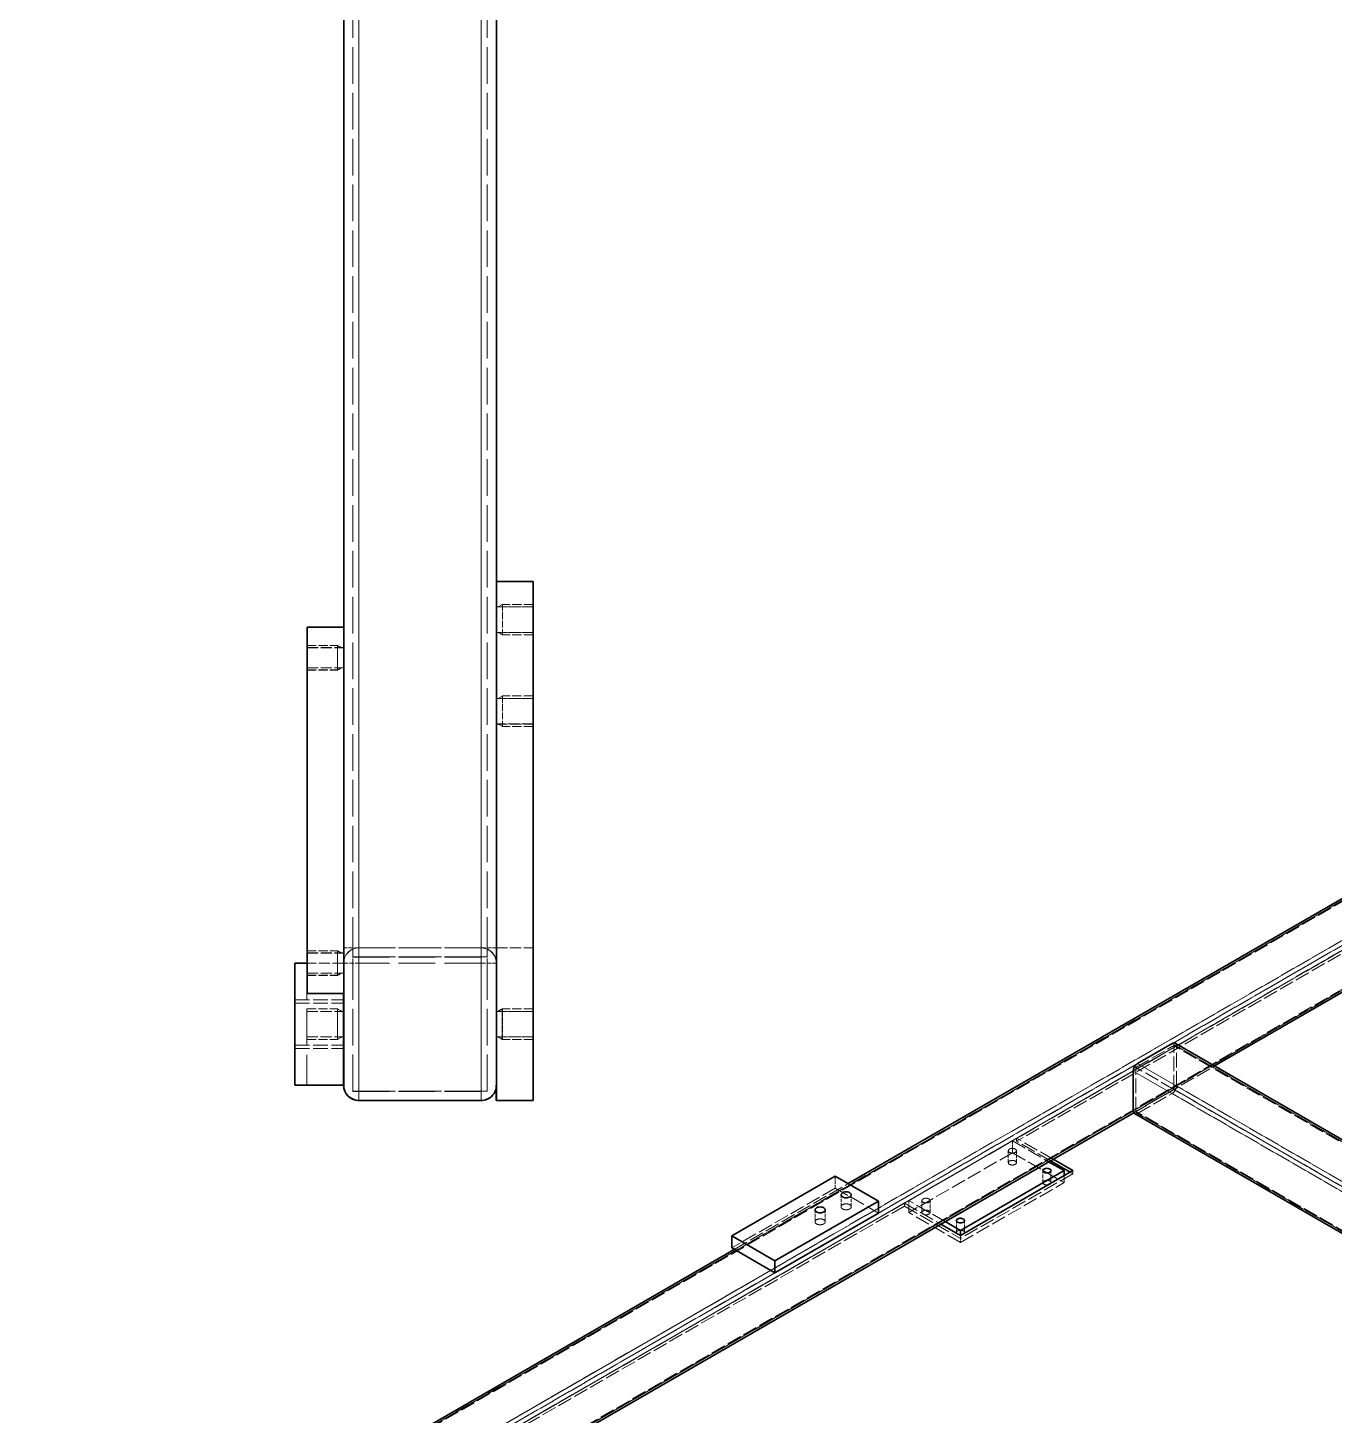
# Model space of a CAD drawing. Header units: millimetres. Extents: x -73083 to 81340, y -6859 to 6812.
# Drawn here: x -19308.2 to -18880.4, y -5326.3 to -4871.8 of the extents above; entities that cross this region are included whole.
import ezdxf

# ---------------------------------------------------------------- set-up
doc = ezdxf.new("R2010")
doc.units = ezdxf.units.MM
doc.linetypes.add('AM_ISO02W050', pattern=[7.5, 6, -1.5])
doc.linetypes.add('DASHED', pattern=[15, 12, -3])
doc.layers.add('AM_HID', color=1, linetype='AM_ISO02W050', lineweight=25)
doc.layers.add('AM_VIS', color=7, linetype='Continuous', lineweight=50)
doc.layers.add('word_dim', color=253, linetype='Continuous')

# ---------------------------------------------------------------- blocks, each defined once
blk = doc.blocks.new('A$C7E87390C')
at = {"color": 7, "linetype": 'DASHED', "lineweight": 13}
for p, q in [((-457.9, -1753.1), (1281.6, -748.8)), ((-453.7, -1751.5), (1281.6, -749.7)), ((-457.9, -1785.8), (1281.6, -781.5)), ((-453.7, -1787.4), (1281.6, -785.6)), ((-450.9, -1789.9), (1281.6, -789.7)), ((-391.5, -1751.5), (1281.6, -785.6)), ((-394.3, -1789.9), (1281.6, -822.3)), ((-391.5, -1787.4), (1281.6, -821.5)), ((655.7, -1150.9), (351.7, -1326.5)), ((655.7, -1153.4), (351.7, -1328.9)), ((449.3, -1268.5), (480.4, -1250.6)), ((1381.9, -1771.1), (480.4, -1250.6)), ((480.4, -1286.5), (480.4, -1250.6)), ((1384.1, -1771.5), (482.5, -1251)), ((482.5, -1283.6), (482.5, -1251)), ((447.2, -1304), (512.3, -1266.5)), ((447.5, -1305.6), (513.7, -1267.3)), ((1350.8, -1789), (449.3, -1268.5)), ((449.3, -1304.5), (449.3, -1268.5)), ((1384.1, -1804.2), (482.5, -1283.6)), ((480.4, -1286.5), (449.3, -1304.5)), ((450.7, -1306.1), (479, -1289.8)), ((1380.5, -1810.3), (479, -1289.8)), ((1381.9, -1807), (480.4, -1286.5)), ((1350.8, -1825), (449.3, -1304.5)), ((1352.3, -1826.6), (450.7, -1306.1)), ((348.2, -1328.5), (263.3, -1377.5)), ((348.2, -1328.5), (377.9, -1345.7)), ((381.5, -1343.7), (351.7, -1326.5)), ((379.3, -1344.9), (351.7, -1328.9)), ((348.2, -1338.3), (263.3, -1387.3)), ((348.2, -1338.3), (390.6, -1362.8)), ((397.7, -1355.5), (305.7, -1408.6)), ((305.7, -1411.8), (390.6, -1362.8)), ((203.2, -1367.3), (118.4, -1416.3)), ((120.4, -1417.5), (213.8, -1363.6)), ((121.9, -1418.3), (215.3, -1364.5)), ((203.2, -1367.3), (238.6, -1387.7)), ((259.8, -1379.6), (-362.5, -1738.8)), ((259.8, -1382), (-362.5, -1741.3)), ((150.2, -1434.7), (238.6, -1383.6)), ((259.8, -1379.6), (289.5, -1396.7)), ((259.8, -1382), (305.7, -1408.6)), ((293.1, -1394.7), (263.3, -1377.5)), ((305.7, -1411.8), (263.3, -1387.3))]:
    blk.add_line(p, q, dxfattribs=at)
at = {"color": 7, "lineweight": 13}
for p, q in [((484, -1250.1), (1051.7, -922.3)), ((512.3, -1266.5), (1051.7, -955)), ((215.3, -1364.5), (645.2, -1116.2)), ((238.6, -1383.6), (673.5, -1132.6)), ((1380.5, -1769.4), (479, -1248.9)), ((-156, -1619.6), (481.8, -1251.4)), ((905.3, -1535.9), (447.2, -1271.4)), ((1352.3, -1785.8), (450.7, -1265.3)), ((-127.7, -1635.9), (447.2, -1304)), ((877, -1552.2), (447.2, -1304)), ((-357.5, -1695.1), (121.9, -1418.3)), ((-334.2, -1714.3), (150.2, -1434.7))]:
    blk.add_line(p, q, dxfattribs=at)
at = {"color": 7, "lineweight": 35}
for p, q in [((513.7, -1267.3), (1052.1, -956.5)), ((213.8, -1363.6), (643.7, -1115.4)), ((450.7, -1265.3), (479, -1248.9)), ((1348.7, -1749.4), (481.5, -1248.7)), ((447.2, -1304), (447.2, -1271.4)), ((-126.2, -1636.8), (447.5, -1305.6)), ((875.6, -1553.1), (448.2, -1306.3)), ((203.2, -1357.5), (118.4, -1406.5)), ((203.2, -1357.5), (238.6, -1377.9)), ((397.7, -1353), (305.7, -1406.1)), ((305.7, -1402), (390.6, -1353)), ((153.7, -1426.9), (238.6, -1377.9)), ((153.7, -1436.7), (238.6, -1387.7)), ((153.7, -1426.9), (118.4, -1406.5)), ((-359, -1694.3), (120.4, -1417.5)), ((153.7, -1436.7), (118.4, -1416.3))]:
    blk.add_line(p, q, dxfattribs=at)
at = {"color": 7, "linetype": 'DASHED', "lineweight": 13, "ltscale": 0.062688}
blk.add_line((481.8, -1251.4), (484, -1250.1), dxfattribs=at)
at = {"color": 7, "linetype": 'DASHED', "lineweight": 13, "ltscale": 0.244949}
for p, q in [((348.2, -1338.3), (348.2, -1328.5)), ((344.8, -1346.5), (344.8, -1336.7)), ((351.5, -1346.5), (351.5, -1336.7)), ((203.2, -1357.5), (203.2, -1367.3)), ((379.8, -1362.8), (379.8, -1353)), ((207.9, -1382.6), (207.9, -1372.8)), ((195, -1394.9), (195, -1385.1)), ((263.3, -1387.3), (263.3, -1377.5)), ((274.1, -1387.3), (274.1, -1377.5)), ((280.8, -1387.3), (280.8, -1377.5)), ((302.4, -1403.7), (302.4, -1393.9))]:
    blk.add_line(p, q, dxfattribs=at)
at = {"color": 7, "linetype": 'DASHED', "lineweight": 13, "ltscale": 0.061237}
for p, q in [((351.7, -1328.9), (351.7, -1326.5)), ((397.7, -1355.5), (395.5, -1354.3)), ((397.7, -1355.5), (397.7, -1353))]:
    blk.add_line(p, q, dxfattribs=at)
at = {"color": 7, "lineweight": 35, "ltscale": 0.365966}
blk.add_line((377.9, -1345.7), (390.6, -1353), dxfattribs=at)
at = {"color": 7, "lineweight": 35, "ltscale": 0.467692}
for p, q in [((395.5, -1354.3), (379.3, -1344.9)), ((397.7, -1353), (381.5, -1343.7))]:
    blk.add_line(p, q, dxfattribs=at)
at = {"color": 7, "linetype": 'DASHED', "lineweight": 13, "ltscale": 0.244951}
for p, q in [((373.1, -1362.8), (373.1, -1353)), ((309.1, -1403.7), (309.1, -1393.9))]:
    blk.add_line(p, q, dxfattribs=at)
at = {"color": 7, "lineweight": 35, "ltscale": 0.101726}
blk.add_line((390.6, -1357.1), (390.6, -1353), dxfattribs=at)
at = {"color": 7, "linetype": 'DASHED', "lineweight": 13, "ltscale": 0.143225}
for p, q in [((390.6, -1362.8), (390.6, -1357.1)), ((305.7, -1411.8), (305.7, -1406.1))]:
    blk.add_line(p, q, dxfattribs=at)
at = {"color": 7, "linetype": 'DASHED', "lineweight": 13, "ltscale": 0.244948}
for p, q in [((216.3, -1382.6), (216.3, -1372.8)), ((186.7, -1394.9), (186.7, -1385.1))]:
    blk.add_line(p, q, dxfattribs=at)
at = {"color": 7, "lineweight": 35, "ltscale": 0.244949}
for p, q in [((238.6, -1377.9), (238.6, -1387.7)), ((118.4, -1406.5), (118.4, -1416.3)), ((153.7, -1426.9), (153.7, -1436.7))]:
    blk.add_line(p, q, dxfattribs=at)
at = {"color": 7, "linetype": 'DASHED', "lineweight": 13, "ltscale": 0.061238}
for p, q in [((259.8, -1382), (259.8, -1379.6)), ((305.7, -1408.6), (305.7, -1406.1))]:
    blk.add_line(p, q, dxfattribs=at)
at = {"color": 7, "lineweight": 35, "ltscale": 0.467691}
blk.add_line((289.5, -1396.7), (305.7, -1406.1), dxfattribs=at)
at = {"color": 7, "lineweight": 35, "ltscale": 0.365967}
blk.add_line((305.7, -1402), (293.1, -1394.7), dxfattribs=at)
at = {"color": 7, "lineweight": 35, "ltscale": 0.101724}
blk.add_line((305.7, -1406.1), (305.7, -1402), dxfattribs=at)
at = {"color": 7, "lineweight": 35}
for centre, major_axis, ratio, start_param, end_param in [((479, -1253), (2.5, 4.33), 0.577355, 6.283184, 7.068582), ((450.7, -1269.3), (2.5, 4.33), 0.577355, 0.785396, 2.356193), ((450.7, -1302), (-2.5, -4.33), 0.577355, 5.497785, 6.283184), ((376.5, -1353), (-3.32, 0), 0.577347, 4.426991, 6.283167), ((376.5, -1353), (-3.32, 0), 0.577347, 3.141574, 4.426991), ((376.5, -1353), (-3.32, 0), 0.577347, 6.283167, 9.42476), ((212.1, -1372.8), (-4.19, 0), 0.577352, 3.141574, 6.283167), ((212.1, -1372.8), (-4.19, 0), 0.577352, 6.283167, 7.568578), ((212.1, -1372.8), (-4.19, 0), 0.577352, 1.285393, 3.141574), ((190.8, -1385.1), (-4.19, 0), 0.577352, 3.141574, 6.283167), ((190.8, -1385.1), (-4.19, 0), 0.577352, 6.283167, 7.568578), ((190.8, -1385.1), (-4.19, 0), 0.577352, 1.285393, 3.141574), ((305.7, -1393.9), (-3.32, 0), 0.577347, 4.426991, 6.283167), ((305.7, -1393.9), (-3.32, 0), 0.577347, 6.283167, 9.42476), ((305.7, -1393.9), (-3.32, 0), 0.577347, 3.141574, 4.426991)]:
    blk.add_ellipse(centre, major_axis=major_axis, ratio=ratio, start_param=start_param, end_param=end_param, dxfattribs=at)
at = {"color": 7, "linetype": 'DASHED', "lineweight": 13}
for centre, major_axis, ratio, start_param, end_param in [((479, -1253), (2.5, 4.33), 0.577355, 5.497785, 6.283184), ((479, -1285.7), (-2.5, -4.33), 0.577355, 0.785396, 2.356193), ((450.7, -1302), (-2.5, -4.33), 0.577355, 6.283184, 7.068582), ((348.2, -1336.7), (-3.32, 0), 0.577347, 4.426991, 6.283167), ((348.2, -1336.7), (-3.32, 0), 0.577347, 6.283167, 9.42476), ((348.2, -1336.7), (-3.32, 0), 0.577347, 3.141574, 4.426991), ((348.2, -1346.5), (-3.32, 0), 0.577347, 4.426991, 6.283167), ((348.2, -1346.5), (-3.32, 0), 0.577347, 6.283167, 9.42476), ((348.2, -1346.5), (-3.32, 0), 0.577347, 3.141574, 4.426991), ((376.5, -1362.8), (-3.32, 0), 0.577347, 4.426991, 6.283167), ((376.5, -1362.8), (-3.32, 0), 0.577347, 6.283167, 9.42476), ((376.5, -1362.8), (-3.32, 0), 0.577347, 3.141574, 4.426991), ((212.1, -1382.6), (-4.19, 0), 0.577352, 3.141574, 6.283167), ((212.1, -1382.6), (-4.19, 0), 0.577352, 6.283167, 7.568578), ((212.1, -1382.6), (-4.19, 0), 0.577352, 1.285393, 3.141574), ((277.5, -1377.5), (-3.32, 0), 0.577347, 4.426991, 6.283167), ((277.5, -1377.5), (-3.32, 0), 0.577347, 6.283167, 9.42476), ((277.5, -1387.3), (-3.32, 0), 0.577347, 4.426991, 6.283167), ((277.5, -1377.5), (-3.32, 0), 0.577347, 3.141574, 4.426991), ((277.5, -1387.3), (-3.32, 0), 0.577347, 3.141574, 4.426991), ((190.8, -1394.9), (-4.19, 0), 0.577352, 3.141574, 6.283167), ((190.8, -1394.9), (-4.19, 0), 0.577352, 6.283167, 7.568578), ((190.8, -1394.9), (-4.19, 0), 0.577352, 1.285393, 3.141574), ((277.5, -1387.3), (-3.32, 0), 0.577347, 6.283167, 9.42476), ((305.7, -1403.7), (-3.32, 0), 0.577347, 4.426991, 6.283167), ((305.7, -1403.7), (-3.32, 0), 0.577347, 6.283167, 9.42476), ((305.7, -1403.7), (-3.32, 0), 0.577347, 3.141574, 4.426991)]:
    blk.add_ellipse(centre, major_axis=major_axis, ratio=ratio, start_param=start_param, end_param=end_param, dxfattribs=at)

msp = doc.modelspace()

# ---------------------------------------------------------------- linework, layer by layer
at = {"layer": 'AM_HID', "linetype": 'DASHED', "lineweight": 13}
for p, q in [((-19199.78205, -5178.18729), (-19199.78205, -2558.18741)), ((-19159.78205, -5178.18729), (-19159.78205, -2558.18741)), ((-19199.78205, -5178.18729), (-19199.7818, -2608.18717)), ((-19199.7801, -5178.18632), (-19199.77985, -2608.18632)), ((-19199.7801, -5178.18656), (-19199.7801, -2608.18644)), ((-19199.7696, -5178.18143), (-19199.7696, -2608.18156)), ((-19199.76886, -5178.18143), (-19199.76886, -2608.18131)), ((-19199.76789, -5178.18046), (-19199.76764, -2608.18058)), ((-19159.78205, -5178.18729), (-19159.7818, -2608.18717)), ((-19159.7801, -5178.18632), (-19159.77985, -2608.18632)), ((-19159.7801, -5178.18656), (-19159.7801, -2608.18644)), ((-19159.7696, -5178.18143), (-19159.7696, -2608.18156)), ((-19159.76886, -5178.18143), (-19159.76886, -2608.18131)), ((-19159.76789, -5178.18046), (-19159.76764, -2608.18058)), ((-19199.78644, -3258.18864), (-19199.78644, -5223.19315)), ((-19199.7674, -5178.18046), (-19199.7674, -3258.16434)), ((-19159.78644, -3258.18864), (-19159.78644, -5223.19315)), ((-19159.7674, -5178.18046), (-19159.7674, -3258.16434)), ((-19201.76374, -5220.16825), (-19201.76349, -3261.16386)), ((-19157.76374, -5220.16825), (-19157.76349, -3261.16386)), ((-19199.7862, -3308.18833), (-19199.7862, -5173.19291)), ((-19199.76398, -5173.16849), (-19199.76398, -3308.16392)), ((-19159.7862, -3308.18833), (-19159.7862, -5173.19291)), ((-19159.76398, -5173.16849), (-19159.76398, -3308.16392)), ((-19199.77326, -5173.17728), (-19199.77326, -4583.17814)), ((-19199.77302, -5173.17704), (-19199.77302, -4583.17777)), ((-19159.77326, -5173.17728), (-19159.77326, -4583.17814)), ((-19159.77302, -5173.17704), (-19159.77302, -4583.17777)), ((-19154.78351, -5173.16801), (-19154.78351, -5053.16801)), ((-19142.78351, -5173.16801), (-19142.78351, -5053.16801)), ((-19204.77546, -5068.19218), (-19204.77546, -5178.16923)), ((-19204.74079, -5068.14896), (-19204.74006, -5188.14896)), ((-19201.7862, -5176.19291), (-19157.7862, -5176.19291)), ((-19201.76398, -5176.16849), (-19157.76398, -5176.16849)), ((-19157.76301, -5176.16093), (-19201.76301, -5176.16093)), ((-19201.76301, -5220.16068), (-19201.76301, -5176.16093)), ((-19199.7862, -5173.19291), (-19159.7862, -5173.19291)), ((-19159.77302, -5173.17704), (-19199.77302, -5173.17704)), ((-19199.76398, -5173.16849), (-19159.76398, -5173.16849)), ((-19159.76301, -5173.16117), (-19199.76301, -5173.16117)), ((-19157.76301, -5220.16068), (-19157.76301, -5176.16093)), ((-19154.81037, -5173.16044), (-19154.80988, -5218.8516)), ((-19154.78278, -5223.16752), (-19154.78278, -5173.16752)), ((-19142.81037, -5173.16044), (-19142.80988, -5223.16044)), ((-19142.78278, -5223.16752), (-19142.78278, -5173.16752)), ((-19216.78986, -5178.16483), (-19216.78986, -5218.16483)), ((-19204.76301, -5218.16068), (-19204.76301, -5178.16093)), ((-19201.78644, -5220.19315), (-19201.7862, -5178.18778)), ((-19159.7674, -5178.18046), (-19199.7674, -5178.18046)), ((-19157.78644, -5220.19315), (-19157.7862, -5178.18705)), ((-19154.78644, -5218.19315), (-19154.7862, -5178.19291)), ((-19201.78644, -5220.19315), (-19157.78644, -5220.19315)), ((-19201.76374, -5220.16825), (-19157.76374, -5220.16825)), ((-19157.76301, -5220.16068), (-19201.76301, -5220.16068))]:
    msp.add_line(p, q, dxfattribs=at)
at = {"layer": 'AM_HID', "linetype": 'DASHED', "lineweight": 13, "ltscale": 0.000793457}
msp.add_line((-19154.78351, -5053.16801), (-19154.75177, -5053.16801), dxfattribs=at)
at = {"layer": 'AM_HID', "linetype": 'DASHED', "lineweight": 13, "ltscale": 0.3}
for p, q in [((-19142.78351, -5061.48026), (-19154.78351, -5061.48026)), ((-19154.7547, -5061.48392), (-19142.7547, -5061.48392)), ((-19142.78351, -5069.85624), (-19154.78351, -5069.85624)), ((-19154.7547, -5069.8599), (-19142.7547, -5069.8599)), ((-19216.7757, -5074.86893), (-19204.7757, -5074.86893)), ((-19216.77546, -5074.86869), (-19204.77546, -5074.86869)), ((-19216.74103, -5074.82572), (-19204.74103, -5074.82548)), ((-19216.74079, -5074.82548), (-19204.74079, -5074.82548)), ((-19216.7757, -5081.51591), (-19204.7757, -5081.51591)), ((-19216.77546, -5081.51566), (-19204.77546, -5081.51566)), ((-19216.74103, -5081.47269), (-19204.74103, -5081.47245)), ((-19216.74079, -5081.47245), (-19204.74079, -5081.47245)), ((-19142.78351, -5091.48026), (-19154.78351, -5091.48026)), ((-19154.7547, -5091.48392), (-19142.7547, -5091.48392)), ((-19142.78351, -5099.85624), (-19154.78351, -5099.85624)), ((-19154.7547, -5099.8599), (-19142.7547, -5099.8599)), ((-19216.7757, -5174.86893), (-19204.7757, -5174.86893)), ((-19216.77546, -5174.86869), (-19204.77546, -5174.86869)), ((-19216.74054, -5174.82572), (-19204.74054, -5174.82548)), ((-19216.74006, -5174.82548), (-19204.74006, -5174.82548)), ((-19154.81037, -5173.16044), (-19142.81037, -5173.16044)), ((-19154.75495, -5173.17191), (-19142.75495, -5173.17191)), ((-19216.7757, -5181.51591), (-19204.7757, -5181.51591)), ((-19216.77546, -5181.51566), (-19204.77546, -5181.51566)), ((-19216.7403, -5181.47269), (-19204.7403, -5181.47245)), ((-19216.74006, -5181.47245), (-19204.74006, -5181.47245)), ((-19216.77546, -5188.19218), (-19204.77546, -5188.19218)), ((-19216.80109, -5193.98197), (-19204.80109, -5193.98197)), ((-19216.8006, -5193.98173), (-19204.8006, -5193.98173)), ((-19216.79596, -5193.97953), (-19204.79596, -5193.97953)), ((-19216.79523, -5193.97928), (-19204.79523, -5193.97928)), ((-19216.79059, -5193.97709), (-19204.79059, -5193.97709)), ((-19216.7901, -5193.97684), (-19204.7901, -5193.97684)), ((-19142.80988, -5193.97269), (-19154.80988, -5193.97269)), ((-19142.80158, -5193.98588), (-19154.80158, -5193.98612)), ((-19142.78302, -5193.97977), (-19154.78302, -5193.97977)), ((-19142.78302, -5193.97977), (-19154.78302, -5193.97977)), ((-19154.75544, -5193.98417), (-19142.75544, -5193.98417)), ((-19154.75519, -5193.98392), (-19142.75519, -5193.98392)), ((-19216.80109, -5202.35795), (-19204.80109, -5202.35795)), ((-19216.8006, -5202.3577), (-19204.8006, -5202.3577)), ((-19216.79596, -5202.35575), (-19204.79596, -5202.35575)), ((-19216.79523, -5202.35551), (-19204.79523, -5202.35551)), ((-19216.79059, -5202.35306), (-19204.79059, -5202.35306)), ((-19216.7901, -5202.35282), (-19204.7901, -5202.35282)), ((-19142.80988, -5202.34867), (-19154.80988, -5202.34867)), ((-19142.80158, -5202.36185), (-19154.80158, -5202.3621)), ((-19142.78302, -5202.35575), (-19154.78302, -5202.35575)), ((-19142.78302, -5202.35575), (-19154.78302, -5202.35575)), ((-19154.75544, -5202.36014), (-19142.75544, -5202.36014)), ((-19154.75519, -5202.3599), (-19142.75519, -5202.3599))]:
    msp.add_line(p, q, dxfattribs=at)
at = {"layer": 'AM_HID', "linetype": 'DASHED', "lineweight": 13, "ltscale": 0.040602}
for p, q in [((-19154.19001, -5061.48026), (-19152.78351, -5060.66825)), ((-19154.19001, -5069.85624), (-19152.78351, -5070.66825)), ((-19154.19001, -5091.48026), (-19152.78351, -5090.66825)), ((-19154.19001, -5099.85624), (-19152.78351, -5100.66825)), ((-19205.3946, -5193.98197), (-19206.80109, -5193.16996)), ((-19205.3841, -5193.97709), (-19206.79059, -5193.16508)), ((-19205.38361, -5193.97684), (-19206.7901, -5193.16483)), ((-19154.21637, -5193.97269), (-19152.80988, -5193.16068)), ((-19205.3946, -5202.35795), (-19206.80109, -5203.16996)), ((-19205.38947, -5202.35575), (-19206.79596, -5203.16776)), ((-19205.3841, -5202.35306), (-19206.79059, -5203.16508)), ((-19205.38361, -5202.35282), (-19206.7901, -5203.16483)), ((-19154.21637, -5202.34867), (-19152.80988, -5203.16068)), ((-19154.20807, -5202.3621), (-19152.80158, -5203.17411))]:
    msp.add_line(p, q, dxfattribs=at)
at = {"layer": 'AM_HID', "linetype": 'DASHED', "lineweight": 13, "ltscale": 0.18493}
for p, q in [((-19152.78351, -5060.66825), (-19152.78351, -5068.06547)), ((-19152.78351, -5063.27103), (-19152.78351, -5070.66825)), ((-19152.78351, -5090.66825), (-19152.78351, -5098.06547)), ((-19152.78351, -5093.27103), (-19152.78351, -5100.66825)), ((-19152.78302, -5195.77054), (-19152.78302, -5203.16776))]:
    msp.add_line(p, q, dxfattribs=at)
at = {"layer": 'AM_HID', "linetype": 'DASHED', "lineweight": 13, "ltscale": 0.25}
for p, q in [((-19142.78351, -5060.66825), (-19152.78351, -5060.66825)), ((-19142.78351, -5070.66825), (-19152.78351, -5070.66825)), ((-19216.7757, -5074.19242), (-19206.7757, -5074.19242)), ((-19216.77546, -5074.19218), (-19206.77546, -5074.19218)), ((-19216.74103, -5074.14921), (-19206.74103, -5074.14896)), ((-19216.74079, -5074.14896), (-19206.74079, -5074.14896)), ((-19216.7757, -5082.19242), (-19206.7757, -5082.19242)), ((-19216.77546, -5082.19218), (-19206.77546, -5082.19218)), ((-19216.74103, -5082.14921), (-19206.74103, -5082.14896)), ((-19216.74079, -5082.14896), (-19206.74079, -5082.14896)), ((-19142.78351, -5090.66825), (-19152.78351, -5090.66825)), ((-19142.78351, -5100.66825), (-19152.78351, -5100.66825)), ((-19216.7757, -5174.19242), (-19206.7757, -5174.19242)), ((-19216.77546, -5174.19218), (-19206.77546, -5174.19218)), ((-19216.74054, -5174.14921), (-19206.74054, -5174.14896)), ((-19216.74006, -5174.14896), (-19206.74006, -5174.14896)), ((-19216.7757, -5182.19242), (-19206.7757, -5182.19242)), ((-19216.77546, -5182.19218), (-19206.77546, -5182.19218)), ((-19216.7403, -5182.14921), (-19206.7403, -5182.14896)), ((-19216.74006, -5182.14896), (-19206.74006, -5182.14896)), ((-19216.80109, -5193.16996), (-19206.80109, -5193.16996)), ((-19216.8006, -5193.16971), (-19206.8006, -5193.16971)), ((-19216.79596, -5193.16776), (-19206.79596, -5193.16776)), ((-19216.79523, -5193.16727), (-19206.79523, -5193.16727)), ((-19216.79059, -5193.16508), (-19206.79059, -5193.16508)), ((-19216.7901, -5193.16483), (-19206.7901, -5193.16483)), ((-19142.80988, -5193.16068), (-19152.80988, -5193.16068)), ((-19142.80158, -5193.17386), (-19152.80158, -5193.17411)), ((-19142.78302, -5193.16776), (-19152.78302, -5193.16776)), ((-19142.78302, -5193.16776), (-19152.78302, -5193.16776)), ((-19216.80109, -5203.16996), (-19206.80109, -5203.16996)), ((-19216.8006, -5203.16971), (-19206.8006, -5203.16971)), ((-19216.79596, -5203.16776), (-19206.79596, -5203.16776)), ((-19216.79523, -5203.16727), (-19206.79523, -5203.16727)), ((-19216.79059, -5203.16508), (-19206.79059, -5203.16508)), ((-19216.7901, -5203.16483), (-19206.7901, -5203.16483)), ((-19142.80988, -5203.16068), (-19152.80988, -5203.16068)), ((-19142.80158, -5203.17386), (-19152.80158, -5203.17411)), ((-19142.78302, -5203.16776), (-19152.78302, -5203.16776)), ((-19142.78302, -5203.16776), (-19152.78302, -5203.16776))]:
    msp.add_line(p, q, dxfattribs=at)
at = {"layer": 'AM_HID', "linetype": 'DASHED', "lineweight": 13, "ltscale": 0.29906}
msp.add_line((-19216.73786, -5068.19218), (-19204.77546, -5068.19218), dxfattribs=at)
at = {"layer": 'AM_HID', "linetype": 'DASHED', "lineweight": 13, "ltscale": 0.00057373}
msp.add_line((-19204.76374, -5068.14896), (-19204.74079, -5068.14896), dxfattribs=at)
at = {"layer": 'AM_HID', "linetype": 'DASHED', "lineweight": 13, "ltscale": 0.033828}
for p, q in [((-19205.60383, -5074.86893), (-19206.7757, -5074.19242)), ((-19205.56916, -5074.82548), (-19206.74103, -5074.14896)), ((-19205.60383, -5081.51591), (-19206.7757, -5082.19242)), ((-19205.56916, -5081.47245), (-19206.74103, -5082.14896)), ((-19205.60383, -5174.86893), (-19206.7757, -5174.19242)), ((-19205.56867, -5174.82548), (-19206.74054, -5174.14896)), ((-19205.60383, -5181.51591), (-19206.7757, -5182.19242))]:
    msp.add_line(p, q, dxfattribs=at)
at = {"layer": 'AM_HID', "linetype": 'DASHED', "lineweight": 13, "ltscale": 0.187756}
for p, q in [((-19206.77546, -5081.70243), (-19206.77546, -5074.19218)), ((-19206.77546, -5082.19218), (-19206.77546, -5074.68192)), ((-19206.74079, -5081.65922), (-19206.74079, -5074.14896)), ((-19206.74079, -5082.14896), (-19206.74079, -5074.63871)), ((-19206.77546, -5181.70243), (-19206.77546, -5174.19218)), ((-19206.77546, -5182.19218), (-19206.77546, -5174.68192)), ((-19206.74006, -5181.65922), (-19206.74006, -5174.14896)), ((-19206.74006, -5182.14896), (-19206.74006, -5174.63871))]:
    msp.add_line(p, q, dxfattribs=at)
at = {"layer": 'AM_HID', "linetype": 'DASHED', "lineweight": 13, "ltscale": 0.033823}
for p, q in [((-19205.60383, -5074.86869), (-19206.77546, -5074.19218)), ((-19205.56916, -5074.82548), (-19206.74079, -5074.14896)), ((-19205.60383, -5081.51566), (-19206.77546, -5082.19218)), ((-19205.56916, -5081.47245), (-19206.74079, -5082.14896)), ((-19205.60383, -5174.86869), (-19206.77546, -5174.19218)), ((-19205.56843, -5174.82548), (-19206.74006, -5174.14896)), ((-19205.60383, -5181.51566), (-19206.77546, -5182.19218)), ((-19205.56867, -5181.47245), (-19206.7403, -5182.14896)), ((-19205.56843, -5181.47245), (-19206.74006, -5182.14896))]:
    msp.add_line(p, q, dxfattribs=at)
at = {"layer": 'AM_HID', "linetype": 'DASHED', "lineweight": 13, "ltscale": 0.124707}
msp.add_line((-19204.7801, -5178.16605), (-19204.7801, -5173.17777), dxfattribs=at)
at = {"layer": 'AM_HID', "linetype": 'DASHED', "lineweight": 13, "ltscale": 0.125}
for p, q in [((-19199.77302, -5173.17704), (-19204.77302, -5173.17704)), ((-19159.77302, -5173.17704), (-19154.77302, -5173.17704)), ((-19204.7674, -5178.18046), (-19199.7674, -5178.18046)), ((-19159.7674, -5178.18046), (-19154.7674, -5178.18046))]:
    msp.add_line(p, q, dxfattribs=at)
at = {"layer": 'AM_HID', "linetype": 'DASHED', "lineweight": 13, "ltscale": 0.125214}
for p, q in [((-19201.7801, -5178.18632), (-19201.7801, -5173.17777)), ((-19157.7801, -5178.18632), (-19157.7801, -5173.17777)), ((-19154.7801, -5178.18632), (-19154.7801, -5173.17777))]:
    msp.add_line(p, q, dxfattribs=at)
at = {"layer": 'AM_HID', "linetype": 'DASHED', "lineweight": 13, "ltscale": 0.250635}
msp.add_line((-19216.77546, -5178.16678), (-19216.77546, -5188.19218), dxfattribs=at)
at = {"layer": 'AM_HID', "linetype": 'DASHED', "lineweight": 13, "ltscale": 0.298834}
msp.add_line((-19204.78669, -5178.16703), (-19216.74006, -5178.16703), dxfattribs=at)
at = {"layer": 'AM_HID', "linetype": 'DASHED', "lineweight": 13, "ltscale": 0.249561}
msp.add_line((-19204.78669, -5178.16703), (-19204.78669, -5188.14945), dxfattribs=at)
at = {"layer": 'AM_HID', "linetype": 'DASHED', "lineweight": 13, "ltscale": 0.000323486}
msp.add_line((-19204.7801, -5178.18632), (-19204.76716, -5178.18632), dxfattribs=at)
at = {"layer": 'AM_HID', "linetype": 'DASHED', "lineweight": 13, "ltscale": 0.000592041}
msp.add_line((-19204.76374, -5188.14896), (-19204.74006, -5188.14896), dxfattribs=at)
at = {"layer": 'AM_HID', "linetype": 'DASHED', "lineweight": 13, "ltscale": 0.4}
for p, q in [((-19220.80109, -5190.17411), (-19204.80109, -5190.17411)), ((-19220.80109, -5191.25638), (-19204.80109, -5191.25638)), ((-19220.78693, -5190.16703), (-19204.78693, -5190.16703)), ((-19220.78693, -5191.24955), (-19204.78693, -5191.24955)), ((-19220.80109, -5205.09159), (-19204.80109, -5205.09159)), ((-19220.80109, -5206.17411), (-19204.80109, -5206.17411)), ((-19220.78693, -5205.08451), (-19204.78693, -5205.08451)), ((-19220.78693, -5206.16703), (-19204.78693, -5206.16703))]:
    msp.add_line(p, q, dxfattribs=at)
at = {"layer": 'AM_HID', "linetype": 'DASHED', "lineweight": 13, "ltscale": 0.040607}
for p, q in [((-19205.39386, -5193.98173), (-19206.8006, -5193.16971)), ((-19154.20832, -5193.98612), (-19152.80158, -5193.17411)), ((-19154.18976, -5193.97977), (-19152.78302, -5193.16776)), ((-19205.39386, -5202.3577), (-19206.8006, -5203.16971)), ((-19154.18976, -5202.35575), (-19152.78302, -5203.16776))]:
    msp.add_line(p, q, dxfattribs=at)
at = {"layer": 'AM_HID', "linetype": 'DASHED', "lineweight": 13, "ltscale": 0.040599}
msp.add_line((-19205.38947, -5193.97953), (-19206.79596, -5193.16776), dxfattribs=at)
at = {"layer": 'AM_HID', "linetype": 'DASHED', "lineweight": 13, "ltscale": 0.040596}
for p, q in [((-19205.38898, -5193.97928), (-19206.79523, -5193.16727)), ((-19154.18927, -5193.97977), (-19152.78302, -5193.16776)), ((-19154.18927, -5202.35575), (-19152.78302, -5203.16776))]:
    msp.add_line(p, q, dxfattribs=at)
at = {"layer": 'AM_HID', "linetype": 'DASHED', "lineweight": 13, "ltscale": 0.234698}
for p, q in [((-19206.7901, -5202.55277), (-19206.7901, -5193.16483)), ((-19206.7901, -5203.16483), (-19206.7901, -5193.77689)), ((-19152.80988, -5193.16068), (-19152.80988, -5202.54862)), ((-19152.80988, -5193.77274), (-19152.80988, -5203.16068))]:
    msp.add_line(p, q, dxfattribs=at)
at = {"layer": 'AM_HID', "linetype": 'DASHED', "lineweight": 13, "ltscale": 0.184924}
msp.add_line((-19152.78302, -5193.16776), (-19152.78302, -5200.56473), dxfattribs=at)
at = {"layer": 'AM_HID', "linetype": 'DASHED', "lineweight": 13, "ltscale": 0.040593}
msp.add_line((-19205.38898, -5202.35551), (-19206.79523, -5203.16727), dxfattribs=at)
at = {"layer": 'AM_HID', "linetype": 'DASHED', "lineweight": 13, "ltscale": 0.001001}
for p, q in [((-19201.76301, -5220.16068), (-19201.78644, -5220.19315)), ((-19199.76301, -5223.16068), (-19199.78644, -5223.19315))]:
    msp.add_line(p, q, dxfattribs=at)
at = {"layer": 'AM_HID', "linetype": 'DASHED', "lineweight": 13, "ltscale": 0.298596}
msp.add_line((-19154.75373, -5223.16044), (-19142.80988, -5223.16044), dxfattribs=at)
at = {"layer": 'AM_HID', "linetype": 'DASHED', "lineweight": 13, "ltscale": 0.000292969}
msp.add_line((-19142.80158, -5223.16215), (-19142.80158, -5223.17386), dxfattribs=at)
at = {"layer": 'AM_HID', "linetype": 'DASHED', "lineweight": 13}
for centre, radius, start, end in [((-19199.78595, -5178.19291), 5.00005, 90.0003167, 179.9997864), ((-19199.77472, -5178.17704), 5, 89.8692659, 179.8172155), ((-19199.76398, -5178.16849), 4.99996, 89.9998522, 180.0002955), ((-19159.7862, -5178.19266), 4.99998, 359.9993969, 89.9998181), ((-19159.76398, -5178.16849), 5.00003, 0.000513, 90.0000093), ((-19159.77472, -5178.17704), 5, 1.0450152, 89.8692659), ((-19159.78644, -5218.19315), 5.00008, 317.7071101, 359.9996572)]:
    msp.add_arc(centre, radius, start, end, dxfattribs=at)
at = {"layer": 'AM_VIS', "lineweight": 13}
for p, q in [((-19199.76349, -5223.16825), (-19199.76349, -3258.16373)), ((-19159.76349, -5223.16825), (-19159.76349, -3258.16373))]:
    msp.add_line(p, q, dxfattribs=at)
at = {"layer": 'AM_VIS', "lineweight": 35}
for p, q in [((-19204.76374, -5218.16825), (-19204.76349, -3263.16386)), ((-19154.76374, -5218.16825), (-19154.76349, -3263.16386)), ((-19154.75422, -5053.17191), (-19154.7547, -5223.17191)), ((-19142.75422, -5053.17191), (-19142.7547, -5223.17191)), ((-19216.77546, -5068.19218), (-19216.77546, -5178.16678)), ((-19216.74079, -5068.14896), (-19216.74006, -5188.14896)), ((-19220.80085, -5178.17386), (-19220.80085, -5218.17386)), ((-19220.78669, -5178.16703), (-19220.78669, -5218.16703)), ((-19154.76301, -5178.16093), (-19154.76301, -5218.16068)), ((-19204.78669, -5188.14945), (-19204.78669, -5218.16703)), ((-19159.78644, -5223.19315), (-19199.78644, -5223.19315)), ((-19159.76349, -5223.16825), (-19199.76349, -5223.16825)), ((-19199.76301, -5223.16068), (-19159.76301, -5223.16068))]:
    msp.add_line(p, q, dxfattribs=at)
at = {"layer": 'AM_VIS', "lineweight": 35, "ltscale": 0.3}
for p, q in [((-19154.75422, -5053.17191), (-19142.75422, -5053.17191)), ((-19154.7547, -5223.17191), (-19142.7547, -5223.17191))]:
    msp.add_line(p, q, dxfattribs=at)
at = {"layer": 'AM_VIS', "lineweight": 35, "ltscale": 0.000939941}
msp.add_line((-19216.77546, -5068.19218), (-19216.73786, -5068.19218), dxfattribs=at)
at = {"layer": 'AM_VIS', "lineweight": 35, "ltscale": 0.299426}
msp.add_line((-19216.74079, -5068.14896), (-19204.76374, -5068.14896), dxfattribs=at)
at = {"layer": 'AM_VIS', "lineweight": 35, "ltscale": 0.000390625}
for p, q in [((-19220.78522, -5178.17386), (-19220.80085, -5178.17386)), ((-19220.78522, -5218.17386), (-19220.80085, -5218.17386))]:
    msp.add_line(p, q, dxfattribs=at)
at = {"layer": 'AM_VIS', "lineweight": 35, "ltscale": 0.101166}
msp.add_line((-19216.74006, -5178.16703), (-19220.78669, -5178.16703), dxfattribs=at)
at = {"layer": 'AM_VIS', "lineweight": 35, "ltscale": 0.001886}
msp.add_line((-19154.76301, -5178.16093), (-19154.76349, -5178.08549), dxfattribs=at)
at = {"layer": 'AM_VIS', "lineweight": 35, "ltscale": 0.299408}
msp.add_line((-19216.74006, -5188.14896), (-19204.76374, -5188.14896), dxfattribs=at)
at = {"layer": 'AM_VIS', "lineweight": 35, "ltscale": 0.4}
msp.add_line((-19204.78669, -5218.16703), (-19220.78669, -5218.16703), dxfattribs=at)
at = {"layer": 'AM_VIS', "lineweight": 35, "ltscale": 0.000592041}
msp.add_line((-19204.78644, -5218.16947), (-19204.78644, -5218.19315), dxfattribs=at)
at = {"layer": 'AM_VIS', "lineweight": 35, "ltscale": 0.107721}
msp.add_line((-19154.80988, -5218.8516), (-19154.80988, -5223.16044), dxfattribs=at)
at = {"layer": 'AM_VIS', "lineweight": 35, "ltscale": 0.001404}
msp.add_line((-19154.80988, -5223.16044), (-19154.75373, -5223.16044), dxfattribs=at)
at = {"layer": 'AM_VIS', "lineweight": 35, "ltscale": 0.000292969}
msp.add_line((-19154.80158, -5223.16215), (-19154.80158, -5223.17386), dxfattribs=at)
at = {"layer": 'AM_VIS', "lineweight": 35, "ltscale": 0.001202}
msp.add_line((-19154.80158, -5223.17386), (-19154.75348, -5223.17386), dxfattribs=at)
at = {"layer": 'AM_VIS', "lineweight": 35}
for centre, radius, start, end in [((-19199.78644, -5218.19315), 4.99998, 179.9993903, 269.9998199), ((-19199.77472, -5218.17704), 5, 179.8134589, 270.1349484), ((-19199.76349, -5218.16825), 5.00003, 180.0005141, 270.0000112), ((-19159.78644, -5218.19315), 5.00001, 270.0000658, 317.7072672), ((-19159.76349, -5218.16825), 4.99996, 269.9998541, 0.000295), ((-19159.77472, -5218.17704), 5, 270.1349484, 0.185665)]:
    msp.add_arc(centre, radius, start, end, dxfattribs=at)

# ---------------------------------------------------------------- block references
at = {"layer": 'word_dim', "linetype": 'Continuous', "ltscale": 2, "xscale": 0.4000000000014552, "yscale": 0.3999999999996362, "zscale": 0.4}
msp.add_blockref('A$C7E87390C', (-19125.05149, -4704.95503), dxfattribs=at)

doc.saveas('drawing.dxf')
